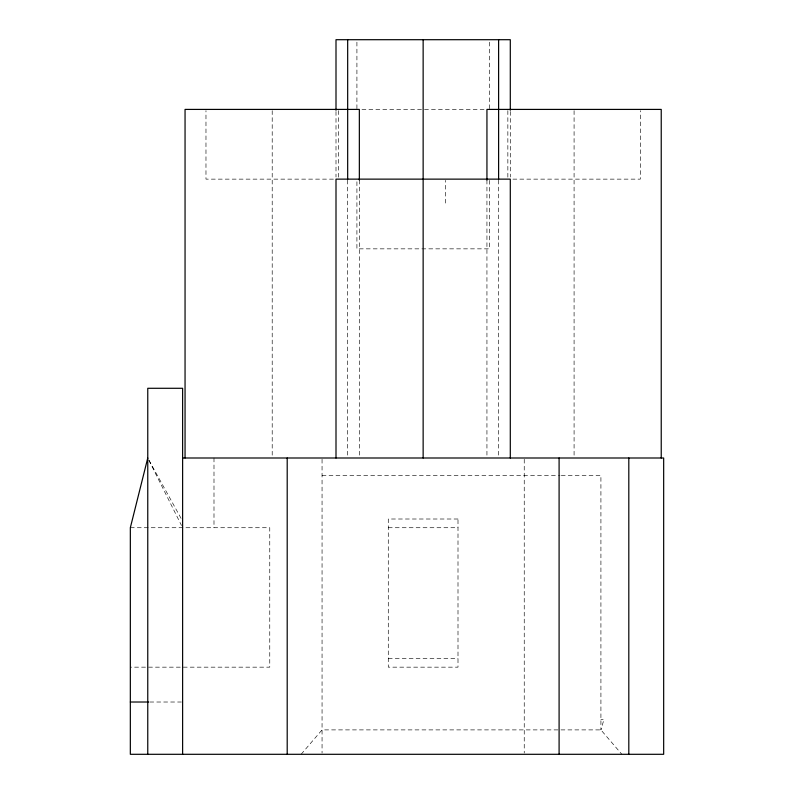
<?xml version="1.0" encoding="UTF-8"?>
<svg xmlns="http://www.w3.org/2000/svg" width="794" height="794" viewBox="0 0 794 794"><rect width="100%" height="100%" fill="white"/><g stroke="black" fill="none" stroke-linecap="round" stroke-linejoin="round"><path stroke-width="0.6" stroke-dasharray="3.97 2.98" d="M445.315 203.115L445.682 180.337M301.134 754.3L322.056 729.894L600.919 729.894L621.841 754.3M361.955 109.413L484.33 109.413M333.44 179.136L205.974 179.136L205.974 110.644M512.894 179.136L640.321 179.136L640.321 110.644M322.056 475.427L560.018 475.427M561.259 475.427L600.919 475.427L600.919 729.894L603.976 719.443L600.919 719.443M130.335 527.722L269.762 527.722L269.762 667.159L130.335 667.159M388.286 527.722L457.999 527.722M388.286 658.434L457.999 658.434M149.788 702.015L181.399 702.015M148.944 460.143L181.439 519.058M148.865 460.212L181.518 525.509M574.082 110.654L574.082 456.758M524.239 459.24L524.239 753.059M510.294 111.478L510.294 177.072M507.852 110.644L507.852 179.136M498.612 180.129L498.612 456.758M489.372 42.142L489.372 109.413M489.362 180.357L489.372 248.85L356.913 248.85L356.923 180.357M486.94 180.129L486.94 456.758M359.345 180.129L359.345 456.758M356.913 42.142L356.913 109.413M347.673 180.129L347.673 456.758M338.433 110.644L338.433 179.136M336.001 111.478L336.001 177.072M322.056 459.24L322.056 753.059M272.203 110.654L272.203 456.758M213.993 457.999L213.993 527.722M457.999 519.008L388.286 519.008L388.286 667.159L457.999 667.159L457.999 519.008"/><path stroke-width="1.19" d="M147.763 457.999L130.335 527.722L130.335 754.3L663.665 754.3L663.665 457.999L182.62 457.999M130.335 702.015L148.567 702.015M661.233 457.999L661.233 109.413L486.94 109.413L486.94 180.129M628.808 457.999L628.808 754.3M559.095 457.999L559.095 754.3M510.294 110.247L510.294 39.7L336.001 39.7L336.001 110.247M510.294 457.999L510.294 179.136L336.001 179.136L336.001 457.999M498.612 39.7L498.612 179.136M423.142 39.7L423.142 457.999M359.345 180.129L359.345 109.413L185.052 109.413L185.052 457.999M347.673 39.7L347.673 179.136M287.2 457.999L287.2 754.3M182.62 754.3L182.62 388.286L147.763 388.286L147.763 754.3"/></g></svg>
